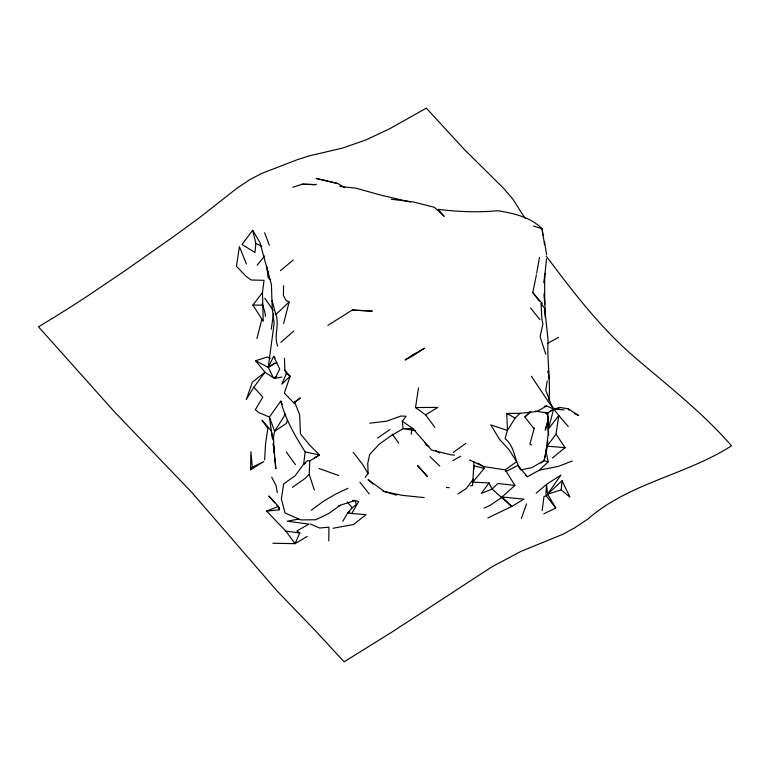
<?xml version="1.0" encoding="UTF-8"?>
<svg xmlns="http://www.w3.org/2000/svg" width="770" height="770" viewBox="0 0 770 770"><rect width="100%" height="100%" fill="white"/><g stroke="black" fill="none" stroke-linecap="round" stroke-linejoin="round"><path stroke-width="1.16" d="M548.981 400.323C550.666 380.361 546.931 360.168 548.076 339.974L545.545 316.2L544.236 293.803L544.64 304.458L544.669 273.34L544.111 282.927L546.498 258.836M328.79 540.887L328.915 527.181L319.637 528.008L310.551 524.062M547.768 422.884L547.855 415.887L548.635 435.493M283.562 285.718L283.408 295.565L286.142 300.521L289.145 301.984L283.668 323.41M250.568 469.854L250.905 451.711L252.31 467.217L250.568 469.854L263.764 461.577L252.31 467.217M314.304 490.028L309.213 474.349L309.8 460.932L319.521 454.954L309.838 445.291L300.444 433.876L299.636 414.683L294.621 402.075L300.367 397.897L293.957 403.066L284.322 393.114L290.175 376.174L284.833 370.206L284.496 358.368M264.611 459.844L265.602 443.549L267.835 428.351L261.993 420.16L271.377 430.892L273.504 440.786M307.259 536.401L295.074 543.659L285.853 531.117L266.603 511.107L279.077 509.846L279.231 507.931L278.384 506.41L268.826 495.976L274.775 502.81M562.071 480.75L569.925 497.112L561.176 489.951L562.071 480.75L547.576 494.157L546.45 496.121L544.015 496.294L542.157 510.587M252.685 230.288L255.89 243.349L254.976 252.541L242.03 244.475L252.685 230.288L259.865 242.329L271.406 284.457L272.214 308.135L274.139 323.323L268.258 367.357L273.34 377.772L275.227 378.359L281.82 377.04M272.426 438.958L269.433 417.032L280.781 401.093C285.381 419.409 295.131 435.984 305.161 451.875L303.65 464.262L295.16 475.725L283.716 483.878L281.348 498.854L285.035 512.993L300.762 519.914L315.825 519.75L328.896 513.417L340.321 505.245L354.855 500.538L358.714 501.511L351.746 513.494L347.722 512.984L342.746 521.28M474.041 461.721L472.549 485.427L470.326 485.87M262.464 292.581L252.906 305.036L263.215 321.331L262.464 292.581L264.043 280.328L251.193 280.001L246.073 276.334L236.457 266.276L239.403 246.621L246.429 263.937M545.622 453.761L548.202 434.097L547.768 413.038L553.678 409.072L564.025 409.89M271.252 329.185L273.6 313.409M411.209 434.27L411.892 429.708M434.829 427.273L425.589 414.876L415.531 407.542L418.476 387.964M541.002 463.049L544.082 460.643L547.018 446.186L556.017 434.155L558.808 415.511L549.51 403.451L531.416 376.299M547.21 380.9L545.766 390.082L550.646 403.509L553.678 409.072L548.346 429.044L558.808 415.511L568.27 426.532M547.489 443.51L547.884 441.229M536.7 273.263L539.5 257.363M539.26 301.137L532.811 292.523L536.401 274.832M520.51 469.883L531.647 467.688L544.082 460.643L545.468 454.916M534.303 427.966L529.847 444.213L531.772 444.983M256.939 338.511L261.867 319.136M547.845 421.142L545.266 430.141L547.999 420.699M521.396 518.403L526.555 503.898M287.547 420.199L286.344 423.452L274.611 431.287L273.475 437.437L274.082 451.634L273.774 449.333M286.382 373.575L281.791 384.134L290.175 376.174L286.382 373.575L284.833 370.206M298.577 519.115L287.239 521.184L309.02 524.11L296.902 530.925L299.771 532.965L295.074 543.659L272.878 543.245M275.227 378.359L279.693 369.042L273.658 356.317L268.258 367.357L255.592 360.755L267.209 357.03L270.26 358.32M255.592 360.755L264.976 372.218L253.888 387.195L246.256 399.601L252.348 382.228L264.976 372.218L273.34 377.772L276.69 376.549M549.896 411.623L553.678 409.072L546.585 405.944L537.085 411.469L520.019 413.336L515.111 418.072L507.44 430.44L505.082 438.631C514.803 446.475 514.177 459.074 519.991 468.988M285.516 414.048L274.611 431.287L269.433 417.032L258.903 412.633L255.322 409.736L262.82 397.166L253.888 387.195M293.957 403.066L294.621 402.075M514.909 485.408L502.021 496.997L523.927 499.162L511.742 506.448L492.069 489.056L489.056 482.934L481.327 493.387L492.069 489.056L497.834 483.483L514.909 485.408L505.264 469.892L483.522 466.543L469.546 459.94M473.367 479.104L466.225 488.575L458.015 493.888M365.23 477.284L368.127 473.483L367.742 463.396L369.744 454.339L379.35 444.126L390.746 435.926L403.057 428.736L402.306 421.248L406.088 416.252L400.824 416.031L386.694 421.19L369.725 423.173M257.151 265.178L264.562 256.006M477.9 463.059L483.522 466.543L484.147 468.487L472.809 482.145L489.056 482.934M352.525 500.433L354.855 500.538L356.481 504.456L352.217 507.796L347.722 512.984L349.676 511.675M309.213 474.349L304.91 478.565L292.485 487.304M533.812 428.467L524.822 417.013L530.491 411.507M277.691 346.096C273.475 335.961 279.818 324.911 275.833 314.507L289.145 301.984M525.814 475.234L527.325 476.765L539.414 470.114L548.221 461.817L546.363 452.991L547.018 446.186L565.084 447.63L556.017 434.155M524.822 417.013L530.848 411.565M280.829 342.371L293.659 331.158M536.18 493.195L546.546 484.34L560.868 475.071L547.576 494.157L555.767 508.046L543.822 513.802M280.492 270.665L293.235 259.971M552.388 458.034L565.084 447.63M311.272 510.202L323.766 501.049L335.922 493.984L347.857 488.315M505.264 469.892L516.603 461.625L509.191 449.892L499.634 439.458L490.75 424.876L507.44 430.44L506.785 413.461L520.019 413.336M453.251 452.414L465.706 443.491M377.55 438.082L389.947 429.496M501.578 497.593L489.614 505.64L483.983 508.142M274.64 363.142L268.258 367.357L276.882 362.41M425.589 414.876L437.812 407.407L415.531 407.542M327.856 325.383L352.381 309.992L372.305 311.128L352.622 310.079M305.632 463.097L303.65 464.262L307.586 460.643L309.8 460.932M314.564 457.871L319.521 454.954L305.161 451.875M452.779 460.71L460.71 456.206M547.518 343.372L558.587 337.385M505.909 471.558L517.921 465.398L527.325 476.765M487.853 517.95L511.742 506.448L502.021 496.997M555.555 409.476L559.867 407.513L567.99 408.716L578.674 415.521L574.449 413.538M266.603 511.107L278.384 506.41L279.077 509.846M572.283 461.009L558.356 466.389L539.414 470.114M315.536 184.569L316.547 184.184M338.174 505.986L340.321 505.245M292.841 187.216L302.331 184.165L315.334 184.636L302.331 184.165M561.176 489.951L547.576 494.157L546.546 484.34L545.882 493.811L546.45 496.121L555.767 508.046M554.073 408.976L559.867 407.513M544.332 406.358L546.585 405.944M333.044 528.259L353.469 524.543L366.077 514.668L351.746 513.494M454.502 455.07L450.874 454.791L431.527 450.046L412.864 428.534L403.057 428.736L415.434 430.584M252.906 305.036L262.859 305.19M352.622 500.49L354.855 500.538M446.475 487.449L449.257 487.718M424.145 497.593L402.248 495.351L382.979 491.308M339.984 186.475L355.99 188.188L380.313 194.993L410.583 202.077M391.179 199.228L413.009 201.884L434.386 207.303L444.175 216.332L438.178 209.344C457.89 211.779 477.92 212.626 497.747 210.701C513.475 213.338 530.559 216.976 542.119 228.767L544.544 244.764M285.853 531.117L299.771 532.965M535.362 411.093L547.768 413.038L547.874 413.557M337.732 183.501L316.287 178.467L337.732 183.501L344.816 187.745M484.147 468.487L473.56 465.629L473.935 469.103M544.082 460.643L548.221 461.817M396.579 495.158L384.182 491.414L368.022 479.575L373.103 484.08M533.581 226.082L542.119 228.767M318.992 468.478L338.675 475.523M255.89 243.349L261.713 246.323M506.785 413.461L515.111 418.072M428.89 446.581L425.954 444.839L425.146 442.606M435.714 450.662L439.612 453.001M340.533 185.406L342.361 186.658M402.306 421.248L412.864 428.534M427.543 476.505L417.61 465.59L426.927 476.216M270.578 279.828L268.133 277.547L266.69 266.16M545.054 412.191L547.499 414.481L545.882 412.807M430.064 456.687L439.786 466.091M276.998 505.37L279.231 507.931M532.811 292.523L542.263 303.601M347.308 502.011L352.217 507.796M530.549 307.894L539.895 319.646M359.869 482.136L369.205 493.907M567.99 408.716L569.107 410.131M353.228 452.26L362.526 464.291L368.127 473.483M273.658 356.317L275.054 358.166M541.406 304.015L544.987 308.799L545.478 316.306M286.276 451.903L295.459 464.628M392.209 433.991L398.754 443.164M264.784 298.25L273.283 310.243M267.402 270.511L268.634 272.416M546.161 256.006C572.668 291.493 599.936 327.067 633.546 356.26C667.061 385.144 702.375 412.248 731.5 445.82C685.945 475.1 629.379 482.78 587.856 519.057L575.094 527.575L563.005 534.226L520.915 551.397L491.616 567.018L393.095 631.342L344.103 661.834L315.411 630.717L276.892 590.763L191.643 492.251L114.663 412.046L38.5 326.827L50.714 319.415A698.929 275.573 -41.8 0 0 87.539 296.036L124.634 270.982L174.588 235.87L199.324 217.814L237.179 188.082L249.528 179.824L261.559 173.481L296.806 159.881L308.433 156.079L342.775 148.013L366.125 139.87L389.976 128.59L426.32 108.166L464.57 149.717L503.349 188.082L512.81 199.093L525.121 218.382M271.646 477.121L276.026 485.485L277.335 492.713M280.781 401.093L282.253 404.346M264.649 232.723L269.317 245.207M262.147 303.881L264.803 311.831L265.467 316.355M545.766 354.267L540.097 336.625L542.908 323.997L541.897 319.194L541.05 303.361M272.041 300.435L275.833 314.507M546.604 254.562L544.477 241.443M549.299 379.418L548.067 371.111L548.221 372.266M273.023 443.568L273.331 445.869M274.553 456.908L275.862 468.699L273.668 445.869L274.159 453.376M542.186 228.883L542.754 235.091M544.987 308.799L545.208 316.98M412.316 355.086L405.058 360.014L412.528 356.077L424.434 348.242L412.316 355.086"/></g></svg>
